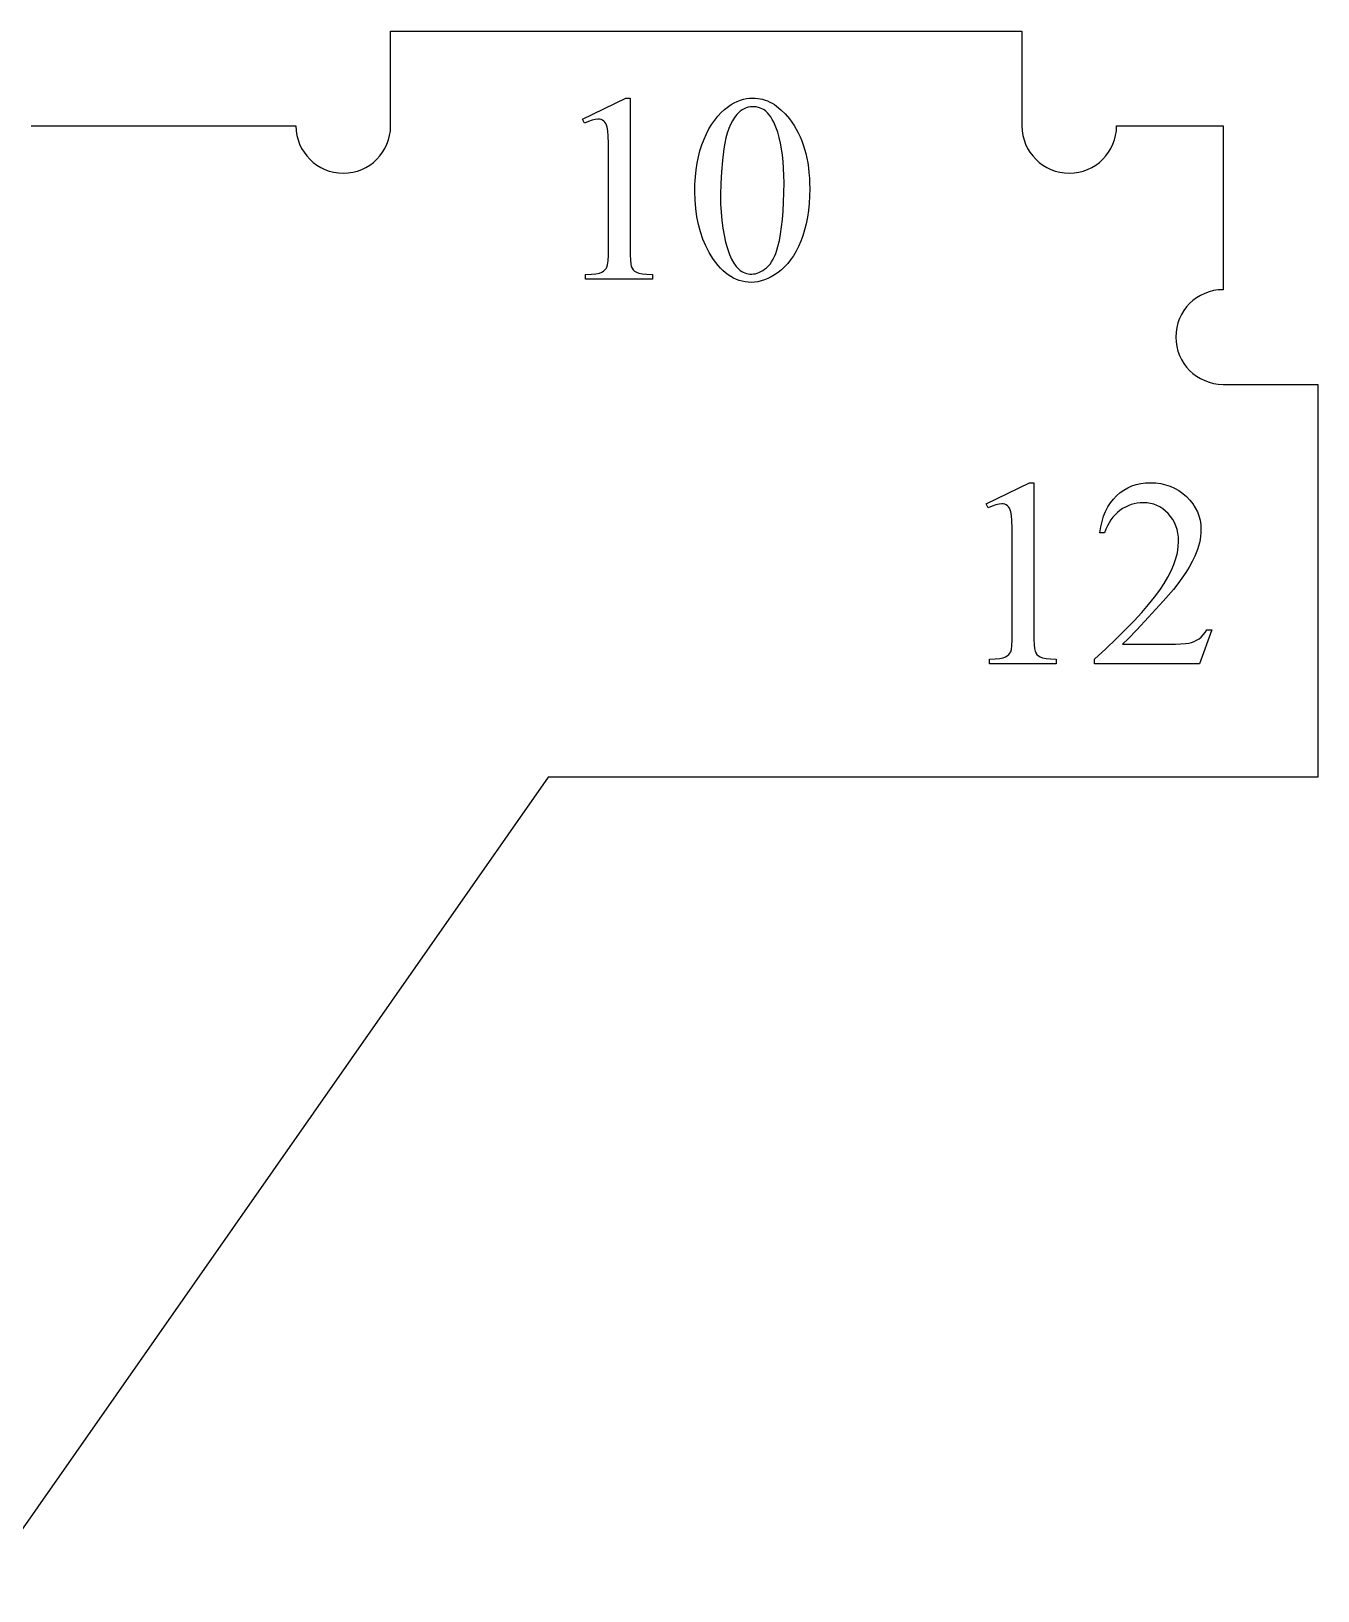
# Model space of a CAD drawing. Extents: x -27 to 581, y 232 to 579.
# Drawn here: x 7 to 48.7, y 511.3 to 561.9 of the extents above; entities that cross this region are included whole.
import ezdxf

# ---------------------------------------------------------------- set-up
doc = ezdxf.new("R2010")
doc.units = 0
doc.header["$MEASUREMENT"] = 0
doc.layers.get('0').update_dxf_attribs({"linetype": 'CONTINUOUS'})

msp = doc.modelspace()

# ---------------------------------------------------------------- linework, layer by layer
at = {"color": 1, "ltscale": 0.076801}
for p, q in [((18.618351, 558.790161), (18.618351, 561.862183)), ((39.098351, 561.862183), (39.098351, 558.790161))]:
    msp.add_line(p, q, dxfattribs=at)
at = {"color": 1}
for p, q in [((18.618351, 561.862183), (39.098351, 561.862183)), ((23.728645, 537.652527), (5.266034, 511.25238)), ((48.698349, 537.652527), (23.728645, 537.652527))]:
    msp.add_line(p, q, dxfattribs=at)
at = {"color": 1, "ltscale": 0.214705}
msp.add_line((6.958144, 558.790161), (15.54635, 558.790161), dxfattribs=at)
at = {"color": 1, "ltscale": 0.0864}
msp.add_line((42.170349, 558.790161), (45.62635, 558.790161), dxfattribs=at)
at = {"color": 1, "ltscale": 0.132913}
msp.add_line((45.62635, 558.790161), (45.62635, 553.473633), dxfattribs=at)
at = {"color": 1, "ltscale": 0.0768}
msp.add_line((45.62635, 550.401611), (48.698349, 550.401611), dxfattribs=at)
at = {"color": 1, "ltscale": 0.318727}
msp.add_line((48.698349, 550.401611), (48.698349, 537.652527), dxfattribs=at)
at = {"color": 18}
for points in [[(24.843512, 559.009338), (26.245281, 559.693237), (26.385458, 559.693237), (26.385458, 554.829529), (26.387981, 554.610229), (26.395548, 554.436584), (26.408157, 554.308594), (26.425812, 554.226318), (26.451431, 554.170288), (26.487936, 554.121216), (26.535326, 554.078979), (26.593601, 554.043701), (26.673777, 554.015259), (26.786875, 553.993774), (26.932892, 553.979126), (27.11183, 553.971436), (27.11183, 553.81427), (24.945459, 553.81427), (24.945459, 553.971436), (25.1313, 553.979004), (25.281034, 553.993225), (25.394663, 554.014038), (25.472185, 554.041565), (25.52714, 554.075012), (25.573069, 554.11377), (25.609972, 554.157837), (25.637848, 554.207214), (25.658291, 554.285156), (25.672892, 554.414795), (25.681654, 554.596313), (25.684574, 554.829529), (25.684574, 557.938904), (25.681919, 558.225098), (25.673954, 558.455017), (25.660681, 558.628601), (25.642096, 558.745972), (25.624176, 558.809448), (25.600149, 558.863831), (25.570017, 558.909241), (25.533777, 558.945618), (25.492495, 558.973511), (25.447229, 558.993408), (25.397982, 559.005371), (25.344751, 559.009338), (25.258467, 559.001099), (25.156786, 558.97644), (25.039707, 558.935242), (24.907228, 558.877686)], [(28.488113, 556.660278), (28.49276, 556.902405), (28.506697, 557.135925), (28.529928, 557.360901), (28.56245, 557.577271), (28.604263, 557.785156), (28.655371, 557.984436), (28.715769, 558.175171), (28.78546, 558.3573), (28.862848, 558.52948), (28.946344, 558.690369), (29.035946, 558.839844), (29.131653, 558.978027), (29.233467, 559.104797), (29.341389, 559.220276), (29.455414, 559.324341), (29.575546, 559.417114), (29.67152, 559.481812), (29.768291, 559.537903), (29.865856, 559.585388), (29.96422, 559.624207), (30.063379, 559.654419), (30.163334, 559.675964), (30.264088, 559.688904), (30.365635, 559.693237), (30.447937, 559.690552), (30.529175, 559.682678), (30.609352, 559.669495), (30.688467, 559.651001), (30.766521, 559.627258), (30.843512, 559.598267), (30.919441, 559.563965), (30.994308, 559.524353), (31.068113, 559.479492), (31.140858, 559.429382), (31.283157, 559.313293), (31.421211, 559.176147), (31.555016, 559.017822), (31.634745, 558.910889), (31.70933, 558.799316), (31.778772, 558.683105), (31.843069, 558.562256), (31.902224, 558.436768), (31.956234, 558.30658), (32.0051, 558.171753), (32.04882, 558.032349), (32.087399, 557.888245), (32.120834, 557.739502), (32.149124, 557.586121), (32.172272, 557.428101), (32.190277, 557.265381), (32.203136, 557.098083), (32.21085, 556.926147), (32.213425, 556.749512), (32.208912, 556.503601), (32.19537, 556.26709), (32.172802, 556.040039), (32.141212, 555.822449), (32.10059, 555.614258), (32.050945, 555.415405), (31.992273, 555.226074), (31.924574, 555.046143), (31.849873, 554.876953), (31.770193, 554.719727), (31.685535, 554.574524), (31.595901, 554.441345), (31.501287, 554.32019), (31.401697, 554.21106), (31.297129, 554.113892), (31.187582, 554.028809), (31.076044, 553.954651), (30.965504, 553.890381), (30.855957, 553.835938), (30.747406, 553.791443), (30.639851, 553.756836), (30.533291, 553.732117), (30.427727, 553.717285), (30.323158, 553.712341), (30.221228, 553.716125), (30.121454, 553.727539), (30.023838, 553.746521), (29.928379, 553.773132), (29.835077, 553.807312), (29.743933, 553.849121), (29.654943, 553.89856), (29.568113, 553.955505), (29.48344, 554.020142), (29.400923, 554.092285), (29.320564, 554.172119), (29.242361, 554.259521), (29.166315, 554.354492), (29.092428, 554.457092), (29.020697, 554.567261), (28.951122, 554.685059), (28.842606, 554.895264), (28.748556, 555.115967), (28.668976, 555.347168), (28.603867, 555.588806), (28.553225, 555.840942), (28.517052, 556.103577), (28.495348, 556.376709)], [(29.320681, 556.554077), (29.32526, 556.263611), (29.338999, 555.986755), (29.361897, 555.723633), (29.393955, 555.474121), (29.435171, 555.238281), (29.485548, 555.016113), (29.545082, 554.807678), (29.613777, 554.612854), (29.678024, 554.464539), (29.749706, 554.335938), (29.828821, 554.227173), (29.915371, 554.138184), (29.961432, 554.101074), (30.009352, 554.06897), (30.059132, 554.041748), (30.110769, 554.019531), (30.164265, 554.002197), (30.219618, 553.989868), (30.276831, 553.982422), (30.335901, 553.97998), (30.393513, 553.983154), (30.451653, 553.992798), (30.510326, 554.008911), (30.569529, 554.031433), (30.629265, 554.060425), (30.689529, 554.095825), (30.750326, 554.137695), (30.811653, 554.185974), (30.871387, 554.241821), (30.927406, 554.306396), (30.979706, 554.379639), (31.02829, 554.461548), (31.073158, 554.552185), (31.114307, 554.651489), (31.151741, 554.759521), (31.185459, 554.876221), (31.231255, 555.068237), (31.270945, 555.278992), (31.304529, 555.508423), (31.332006, 555.756592), (31.353378, 556.023438), (31.368645, 556.309082), (31.377804, 556.613403), (31.380857, 556.936401), (31.37767, 557.177673), (31.368114, 557.408691), (31.352184, 557.629517), (31.329884, 557.840149), (31.30121, 558.040527), (31.266167, 558.230652), (31.224751, 558.410583), (31.176964, 558.580322), (31.137339, 558.697998), (31.094927, 558.806763), (31.049728, 558.906616), (31.001741, 558.997681), (30.950968, 559.079773), (30.897406, 559.152954), (30.841057, 559.217285), (30.781919, 559.272705), (30.737251, 559.305542), (30.690327, 559.333984), (30.641144, 559.358093), (30.589706, 559.377808), (30.480061, 559.404114), (30.361387, 559.412842), (30.290171, 559.408813), (30.220945, 559.396667), (30.153711, 559.376465), (30.088467, 559.348083), (30.025215, 559.311646), (29.963955, 559.26709), (29.904684, 559.214478), (29.847406, 559.153748), (29.773998, 559.059326), (29.706697, 558.952271), (29.645502, 558.832581), (29.590414, 558.700317), (29.541431, 558.55542), (29.498556, 558.397949), (29.461786, 558.227783), (29.431122, 558.045105), (29.382803, 557.668335), (29.348291, 557.294312), (29.327583, 556.922852)], [(37.941814, 546.526001), (39.343582, 547.209961), (39.483761, 547.209961), (39.483761, 542.346191), (39.486282, 542.126953), (39.493847, 541.953308), (39.506458, 541.825317), (39.524113, 541.743042), (39.549732, 541.687012), (39.586239, 541.637878), (39.633629, 541.595703), (39.691902, 541.560364), (39.772079, 541.531982), (39.885178, 541.510498), (40.031193, 541.49585), (40.210133, 541.488159), (40.210133, 541.330994), (38.043758, 541.330994), (38.043758, 541.488159), (38.229599, 541.495728), (38.379333, 541.509949), (38.492962, 541.530762), (38.570484, 541.558228), (38.625443, 541.591675), (38.671371, 541.630493), (38.708275, 541.674561), (38.736149, 541.723877), (38.756592, 541.801819), (38.771194, 541.931519), (38.779953, 542.112976), (38.782875, 542.346191), (38.782875, 545.455566), (38.78022, 545.741821), (38.772255, 545.97168), (38.75898, 546.145325), (38.740398, 546.262695), (38.722477, 546.326111), (38.698452, 546.380554), (38.668316, 546.425964), (38.63208, 546.462341), (38.590797, 546.490173), (38.545528, 546.510132), (38.496281, 546.522034), (38.44305, 546.526001), (38.35677, 546.517822), (38.255089, 546.493103), (38.138008, 546.451965), (38.005531, 546.394348)], [(45.26075, 542.439697), (44.857212, 541.330994), (41.458981, 541.330994), (41.458981, 541.488159), (41.819977, 541.822266), (42.153229, 542.140747), (42.458736, 542.443481), (42.736504, 542.730652), (42.986526, 543.002075), (43.208805, 543.257874), (43.403339, 543.498047), (43.570133, 543.722473), (43.713493, 543.936829), (43.837742, 544.146484), (43.942875, 544.351501), (44.028893, 544.55188), (44.095795, 544.74762), (44.143581, 544.938721), (44.172256, 545.125122), (44.181812, 545.306885), (44.176571, 545.440857), (44.160839, 545.568726), (44.134624, 545.69043), (44.097919, 545.80603), (44.050728, 545.915527), (43.993053, 546.018921), (43.924889, 546.116272), (43.846237, 546.207458), (43.760288, 546.2901), (43.670219, 546.361694), (43.576038, 546.422302), (43.477741, 546.471863), (43.375332, 546.510437), (43.268803, 546.537964), (43.158161, 546.554504), (43.043407, 546.559998), (42.938572, 546.556152), (42.83646, 546.544495), (42.737068, 546.525085), (42.640396, 546.497925), (42.546448, 546.462952), (42.455219, 546.420227), (42.366714, 546.369751), (42.28093, 546.311523), (42.199257, 546.245789), (42.123096, 546.172791), (42.052444, 546.09259), (41.987301, 546.005127), (41.927666, 545.910461), (41.873539, 545.808594), (41.824921, 545.699402), (41.781815, 545.583008), (41.624645, 545.583008), (41.656403, 545.773804), (41.698582, 545.953125), (41.751183, 546.121033), (41.814201, 546.277527), (41.887642, 546.422607), (41.971504, 546.556274), (42.065784, 546.678589), (42.170486, 546.789429), (42.283817, 546.887939), (42.40398, 546.973389), (42.530983, 547.045654), (42.664822, 547.104797), (42.805496, 547.150757), (42.953007, 547.183655), (43.107357, 547.203369), (43.268539, 547.209961), (43.440144, 547.202881), (43.604511, 547.181763), (43.761646, 547.146606), (43.911549, 547.097351), (44.054214, 547.034058), (44.189644, 546.956665), (44.317841, 546.865173), (44.438805, 546.759644), (44.548817, 546.644592), (44.644157, 546.524414), (44.724834, 546.399292), (44.79084, 546.269043), (44.842178, 546.133789), (44.878849, 545.993469), (44.900852, 545.848145), (44.908184, 545.697754), (44.904999, 545.588318), (44.895443, 545.478943), (44.879513, 545.369568), (44.857212, 545.260193), (44.828541, 545.150818), (44.793495, 545.041443), (44.752079, 544.932068), (44.704292, 544.822693), (44.619602, 544.649414), (44.522697, 544.473572), (44.413582, 544.295227), (44.292255, 544.11438), (44.158714, 543.930969), (44.012962, 543.745056), (43.855, 543.556641), (43.684822, 543.365662), (43.20562, 542.845337), (42.825706, 542.439697), (42.545086, 542.148682), (42.363762, 541.972412), (43.867477, 541.972412), (44.079735, 541.974548), (44.257744, 541.980896), (44.401505, 541.991516), (44.511017, 542.006409), (44.601151, 542.027771), (44.686768, 542.057861), (44.767876, 542.096802), (44.844467, 542.144409), (44.916416, 542.201904), (44.983582, 542.270264), (45.045971, 542.349548), (45.103584, 542.439697)]]:
    msp.add_lwpolyline(points, close=True, dxfattribs=at)
at = {"color": 1}
for centre, start, end in [((17.082352, 558.790161), 180.000005, 360), ((40.63435, 558.790161), 180.000005, 360), ((45.62635, 551.937622), 90.000003, 270.000001)]:
    msp.add_arc(centre, 1.536, start, end, dxfattribs=at)

doc.saveas('drawing.dxf')
